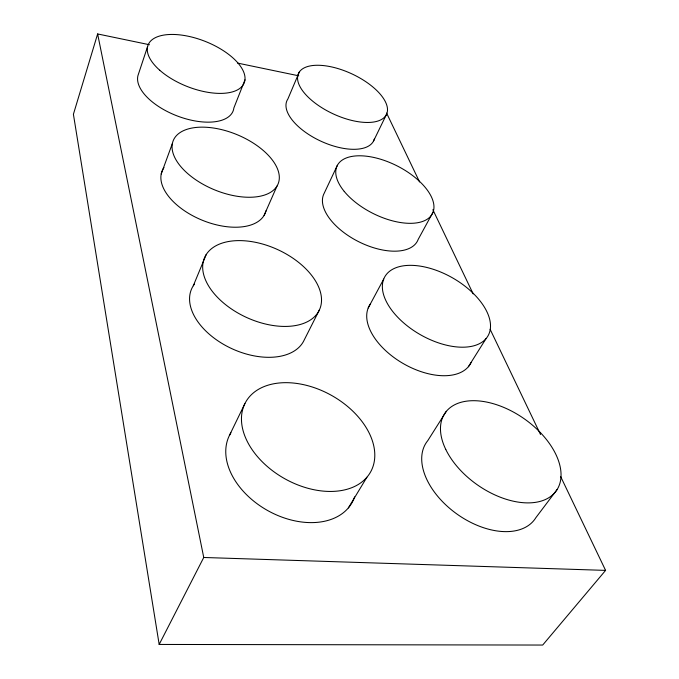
<?xml version="1.0" encoding="UTF-8"?>
<svg xmlns="http://www.w3.org/2000/svg" width="679" height="679" viewBox="0 0 679 679"><rect width="100%" height="100%" fill="white"/><g stroke="black" fill="none" stroke-linecap="round" stroke-linejoin="round"><path stroke-width="1.02" d="M149.465 44.738L97.632 33.95L73.408 114.267L159.175 644.447L542.691 645.05L605.592 570.394L560.684 476.633M147.649 46.393L137.964 75.564A50.806 24.894 21.2 0 0 181.115 117.348A50.806 24.894 21.2 0 0 233.873 107.961L244.983 79.833M161.22 173.985L172.356 143.575M193.286 285.783L206.263 254.455M299.337 71.966L287.862 99.024A47.776 22.662 24.8 0 0 320.777 141.13A47.776 22.662 24.8 0 0 374.307 139.085M264.08 215.413L277.015 186.054A56.73 29.8 22.5 0 0 213.503 128.025A56.73 29.8 22.5 0 0 186.547 172.542A56.73 29.8 22.5 0 0 277.015 186.054M337.378 165.311L324.138 193.388A52.393 27.279 26.8 0 0 359.615 242.174A52.393 27.279 26.8 0 0 418.196 239.381L433.083 212.086M229.392 435.528L244.924 403.555M373.594 140.918L386.436 114.513A48.532 22.076 24.9 0 0 329.086 66.406A48.532 22.076 24.9 0 0 312.051 100.645A48.532 22.076 24.9 0 0 386.436 114.513M319.436 309.845A63.096 37.328 24.6 0 1 219.911 299.736A63.096 37.328 24.6 0 1 246.935 241.003A63.096 37.328 24.6 0 1 319.436 309.845L304.175 340.069A61.823 37.965 24.5 0 1 228.331 346.961A61.823 37.965 24.5 0 1 194.423 284.145M159.175 644.447L203.751 557.484L97.632 33.95M368.196 308.003L383.737 279.061M348.352 507.934L366.898 477.252A71.558 47.776 29.2 0 0 306.017 385.231A71.558 47.776 29.2 0 0 251.476 448.692A71.558 47.776 29.2 0 0 366.898 477.252M468.374 366.745L486.028 338.634A59.446 32.643 29.8 0 0 430.308 268.383A59.446 32.643 29.8 0 0 392.98 311.814A59.446 32.643 29.8 0 0 486.028 338.634M446.307 411.347L427.778 440.637A66.423 41.105 35.5 0 0 456.933 514.028A66.423 41.105 35.5 0 0 535.841 517.712L557.179 489.423M203.751 557.484L605.592 570.394M237.582 63.088L298.743 75.819M386.58 113.053L419.563 181.938M432.854 209.684L473.178 293.888M490.128 329.29L540.526 434.535M471.031 362.654A58.318 33.288 30 0 1 402.715 363.257A58.318 33.288 30 0 1 370.539 303.793M265.973 210.829A55.695 30.436 22.3 0 1 201.018 219.716A55.695 30.436 22.3 0 1 163.978 167.552M354.608 496.892A69.929 48.336 29.4 0 1 270.556 512.102A69.929 48.336 29.4 0 1 230.911 432.786M344.236 191.402A53.31 26.651 26.7 0 0 429.043 217.857A53.31 26.651 26.7 0 0 381.258 159.429A53.31 26.651 26.7 0 0 344.236 191.402M445.764 449.422A67.858 40.502 34.9 0 0 549.625 497.198A67.858 40.502 34.9 0 0 506.831 408.758A67.858 40.502 34.9 0 0 445.764 449.422M159.726 70.226A51.655 24.283 21.5 0 0 242.615 85.681A51.655 24.283 21.5 0 0 186.165 35.834A51.655 24.283 21.5 0 0 159.726 70.226"/></g></svg>
